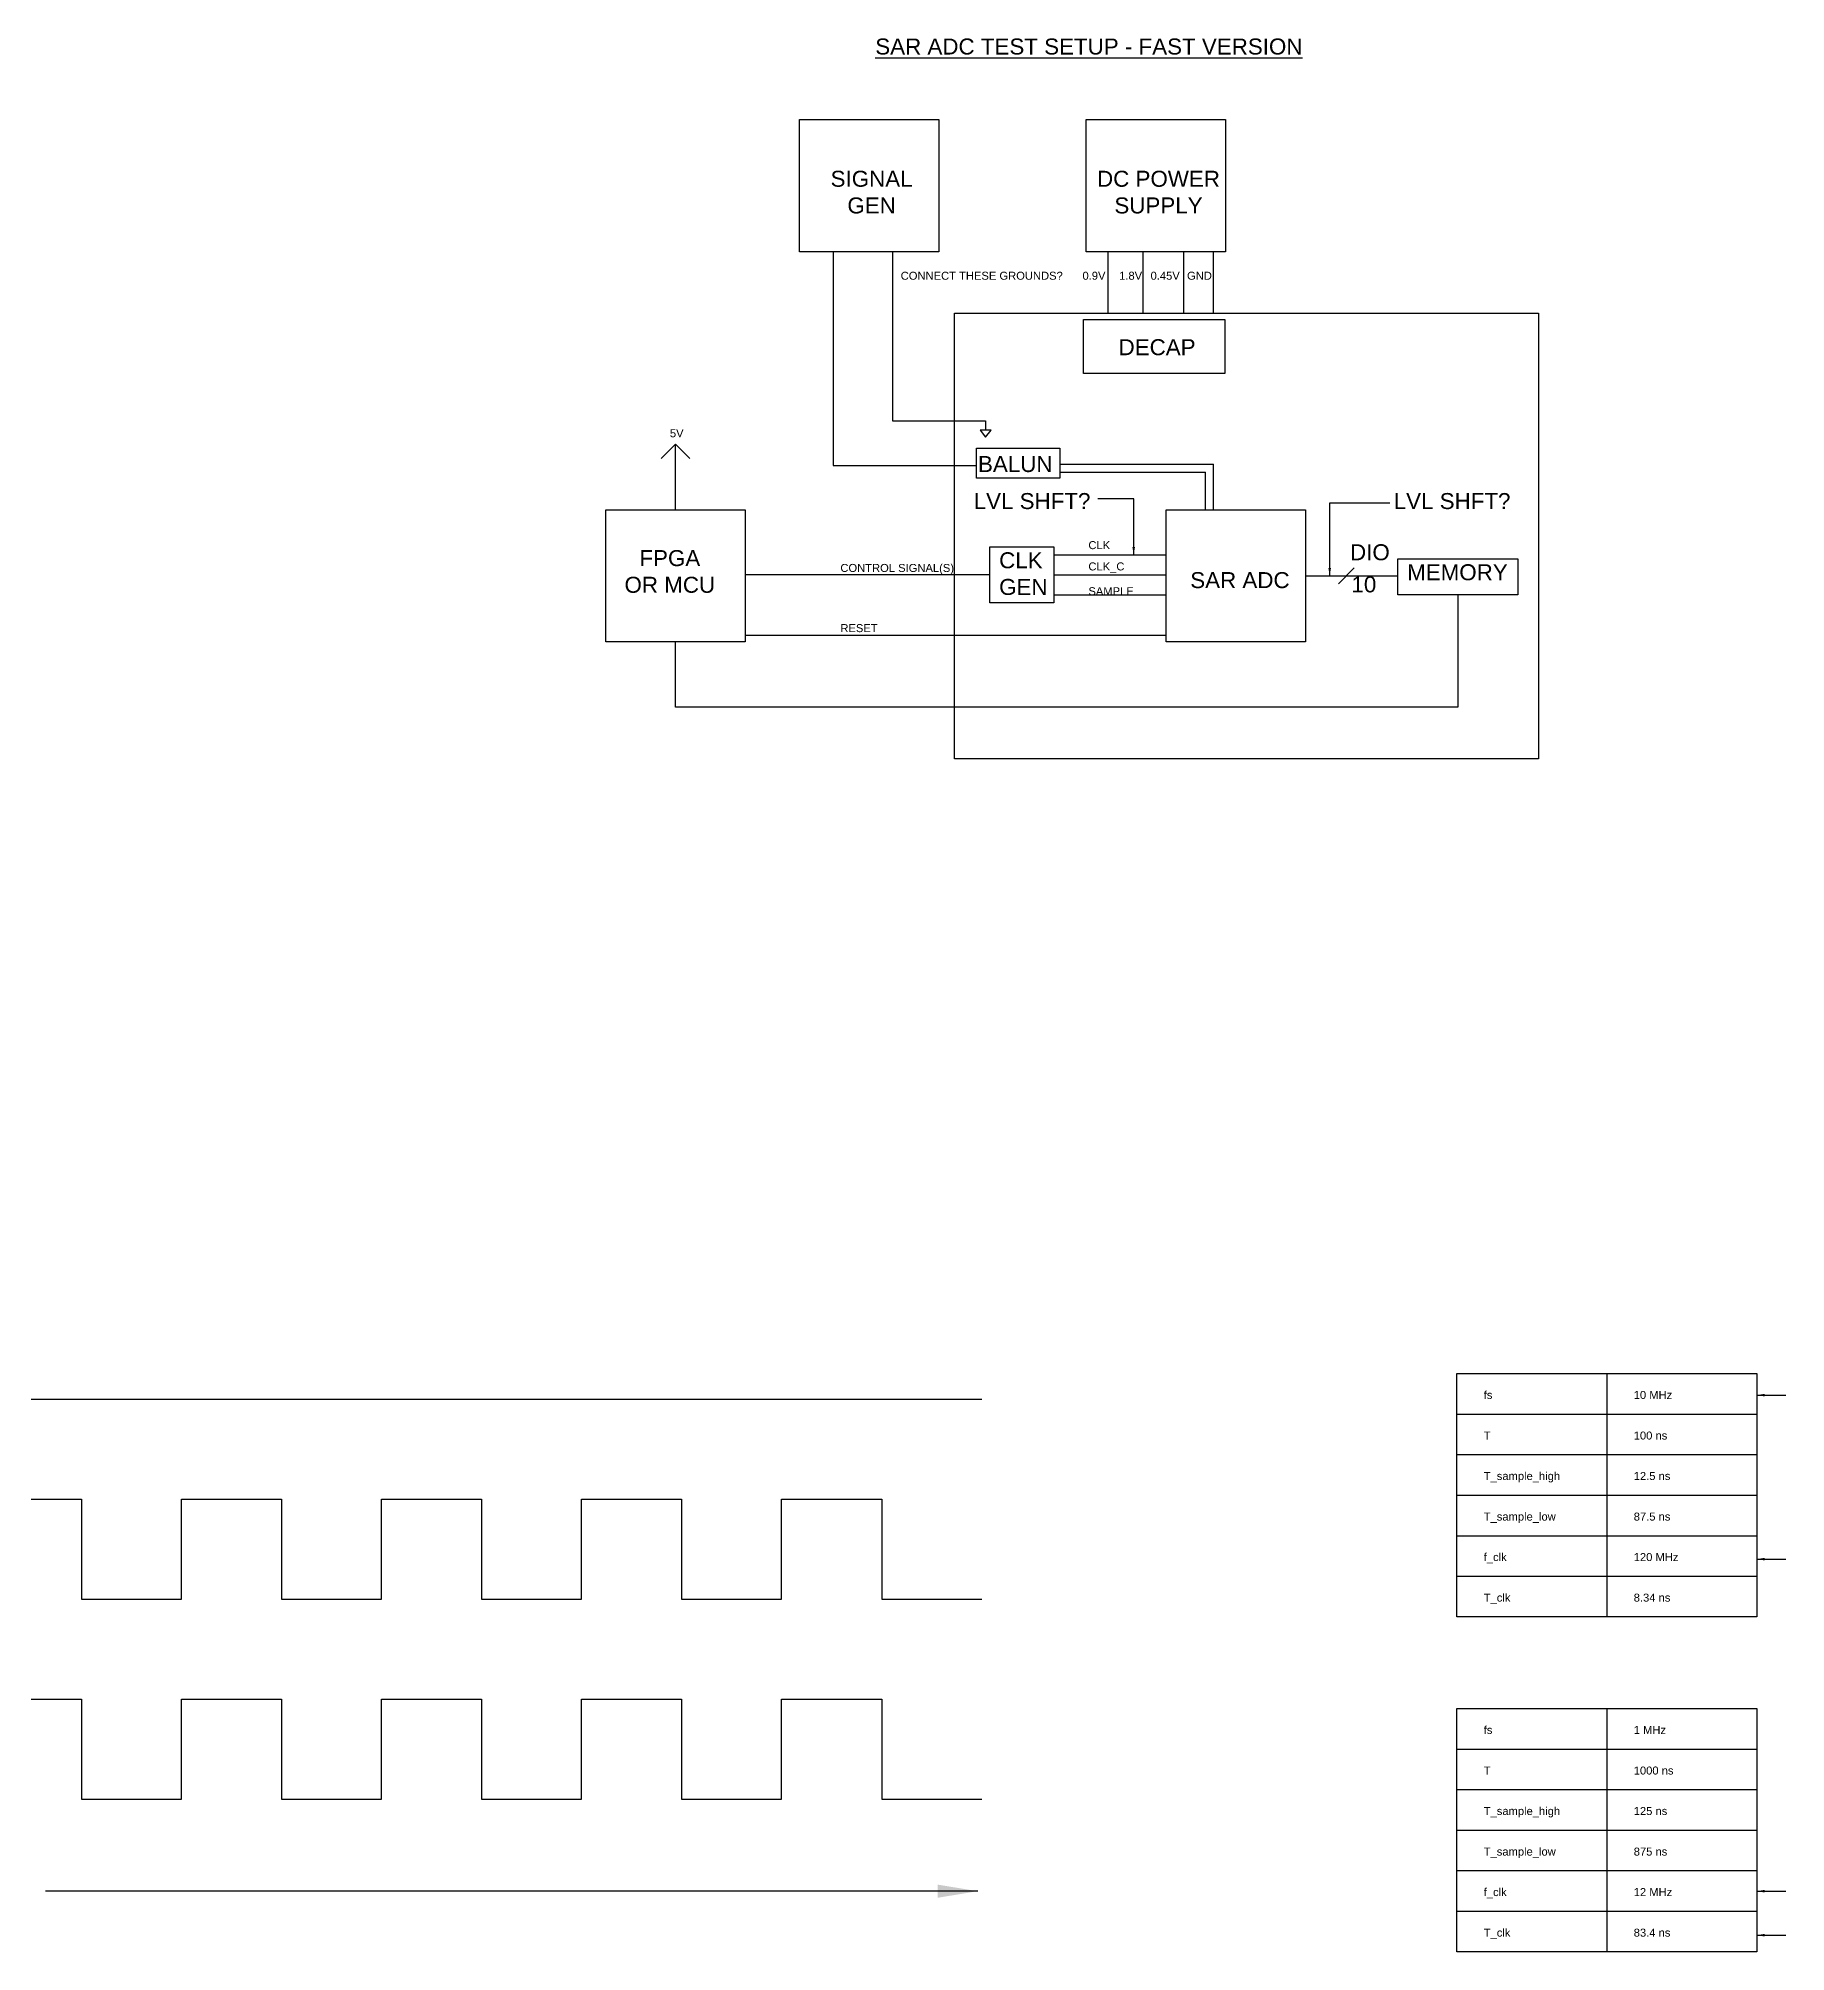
# Model space of a CAD drawing. Header units: inches. Extents: x 37 to 745, y -126 to 120.
# Drawn here: x 257.1 to 475.5, y -119.1 to 120.1 of the extents above; entities that cross this region are included whole.
import ezdxf

# ---------------------------------------------------------------- set-up
doc = ezdxf.new("R2010")
doc.units = ezdxf.units.IN
doc.header["$MEASUREMENT"] = 0
doc.styles.get("Standard").update_dxf_attribs({"font": 'arial.ttf'})
doc.dimstyles.get("Standard").update_dxf_attribs({"dimtxt": 0.18, "dimasz": 0.18, "dimexe": 0.18, "dimexo": 0.0625, "dimgap": 0.09, "dimtad": 0, "dimtih": 1, "dimtoh": 1, "dimdec": 4, "dimzin": 0, "dimdsep": 46, "dimtxsty": 'Standard', "dimcen": 0.09, "dimadec": 0, "dimazin": 0, "dimtfac": 1, "dimtdec": 4, "dimtofl": 0, "dimtmove": 0, "dimatfit": 3, "dimfxl": 1, "dimtolj": 1, "dimtzin": 0, "dimarcsym": 0})

msp = doc.modelspace()

# ---------------------------------------------------------------- linework, layer by layer
for p, q in [((356.42, 93.38), (356.42, 66.67)), ((363.86, 93.38), (363.86, 72.28)), ((390.75, 93.38), (390.75, 85.74)), ((395.15, 93.38), (395.15, 85.74)), ((400.23, 93.38), (400.23, 85.74)), ((403.93, 93.38), (403.93, 85.74)), ((363.86, 72.28), (371.62, 72.28)), ((371.62, 72.28), (375.48, 72.28)), ((375.48, 72.28), (375.48, 71.11)), ((336.73, 69.37), (334.93, 67.57)), ((336.73, 61.16), (336.73, 69.37)), ((336.73, 69.37), (338.53, 67.57)), ((376.2, 71.11), (374.83, 71.11)), ((374.83, 71.11), (375.48, 70.22)), ((375.48, 70.22), (376.2, 71.11)), ((356.42, 66.67), (374.35, 66.67)), ((384.77, 66.85), (403.99, 66.85)), ((384.77, 65.85), (402.99, 65.85)), ((402.99, 61.16), (402.99, 65.85)), ((403.99, 61.16), (403.99, 66.85)), ((384, 55.5), (398.07, 55.5)), ((376, 53), (345.44, 53)), ((384, 53), (398.07, 53)), ((415.49, 52.89), (427, 52.89)), ((421.55, 53.88), (419.58, 51.91)), ((384, 50.5), (398.07, 50.5)), ((434.5, 50.5), (434.5, 36.5)), ((345.44, 45.48), (398.07, 45.48)), ((336.73, 36.5), (336.73, 44.63)), ((434.5, 36.5), (336.73, 36.5)), ((453.13, -46.8), (453.13, -77.2)), ((112.5, -50), (375, -50)), ((434.39, -51.87), (471.88, -51.87)), ((434.39, -56.93), (471.88, -56.93)), ((434.39, -62), (471.88, -62)), ((250, -62.5), (262.5, -62.5)), ((262.5, -62.5), (262.5, -75)), ((275, -75), (275, -62.5)), ((275, -62.5), (287.5, -62.5)), ((287.5, -62.5), (287.5, -75)), ((300, -75), (300, -62.5)), ((300, -62.5), (312.5, -62.5)), ((312.5, -62.5), (312.5, -75)), ((325, -75), (325, -62.5)), ((325, -62.5), (337.5, -62.5)), ((337.5, -62.5), (337.5, -75)), ((350, -75), (350, -62.5)), ((350, -62.5), (362.5, -62.5)), ((362.5, -62.5), (362.5, -75)), ((434.39, -67.07), (471.88, -67.07)), ((434.39, -72.13), (471.88, -72.13)), ((262.5, -75), (275, -75)), ((287.5, -75), (300, -75)), ((312.5, -75), (325, -75)), ((337.5, -75), (350, -75)), ((362.5, -75), (375, -75)), ((250, -87.5), (262.5, -87.5)), ((262.5, -87.5), (262.5, -100)), ((275, -100), (275, -87.5)), ((275, -87.5), (287.5, -87.5)), ((287.5, -87.5), (287.5, -100)), ((300, -100), (300, -87.5)), ((300, -87.5), (312.5, -87.5)), ((312.5, -87.5), (312.5, -100)), ((325, -100), (325, -87.5)), ((325, -87.5), (337.5, -87.5)), ((337.5, -87.5), (337.5, -100)), ((350, -100), (350, -87.5)), ((350, -87.5), (362.5, -87.5)), ((362.5, -87.5), (362.5, -100)), ((453.13, -88.67), (453.13, -119.07)), ((434.39, -93.74), (471.88, -93.74)), ((262.5, -100), (275, -100)), ((287.5, -100), (300, -100)), ((312.5, -100), (325, -100)), ((337.5, -100), (350, -100)), ((362.5, -100), (375, -100)), ((434.39, -98.8), (471.88, -98.8)), ((434.39, -103.87), (471.88, -103.87)), ((434.39, -108.93), (471.88, -108.93)), ((434.39, -114), (471.88, -114))]:
    msp.add_line(p, q)
for points in [[(352.21, 109.91), (369.63, 109.91), (369.63, 93.38), (352.21, 93.38)], [(388.07, 109.91), (405.49, 109.91), (405.49, 93.38), (388.07, 93.38)], [(371.62, 85.74), (444.6, 85.74), (444.6, 30.02), (371.62, 30.02)], [(387.73, 84.93), (405.38, 84.93), (405.38, 78.17), (387.73, 78.17)], [(374.35, 68.84), (384.77, 68.84), (384.77, 65.12), (374.35, 65.12)], [(328.02, 61.16), (345.44, 61.16), (345.44, 44.63), (328.02, 44.63)], [(398.07, 61.16), (415.49, 61.16), (415.49, 44.63), (398.07, 44.63)], [(376, 56.5), (384, 56.5), (384, 49.5), (376, 49.5)], [(427, 55), (442, 55), (442, 50.5), (427, 50.5)], [(434.39, -46.8), (471.88, -46.8), (471.88, -77.2), (434.39, -77.2)], [(434.39, -88.67), (471.88, -88.67), (471.88, -119.07), (434.39, -119.07)]]:
    msp.add_lwpolyline(points, close=True)

# ---------------------------------------------------------------- texts
for s, height, p in [('CONNECT THESE GROUNDS?', 1, (364.88, 89.9)), ('0.9V', 1, (387.6, 89.9)), ('1.8V', 1, (392.18, 89.9)), ('0.45V', 1, (396.11, 89.9)), ('GND', 1, (400.67, 89.9)), ('DECAP', 2, (392.11, 80.47)), ('5V', 1, (336.03, 70.21)), ('BALUN', 2, (374.54, 65.87)), ('LVL SHFT?', 2, (374, 61.24)), ('LVL SHFT?', 2, (426.5, 61.24)), ('CLK', 1, (388.34, 56.23)), ('DIO', 2, (421.04, 54.84)), ('CONTROL SIGNAL(S)', 1, (357.34, 53.38)), ('CLK_C', 1, (388.34, 53.57)), ('SAR ADC', 2, (401.07, 51.36)), ('10', 2, (421.22, 50.83)), ('SAMPLE', 1, (388.34, 50.47)), ('RESET', 1, (357.34, 45.86)), ('fs', 1, (437.75, -49.98)), ('10 MHz', 1, (456.5, -49.98)), ('T', 1, (437.75, -55.05)), ('100 ns', 1, (456.5, -55.05)), ('T_sample_high', 1, (437.75, -60.11)), ('12.5 ns', 1, (456.5, -60.11)), ('T_sample_low', 1, (437.75, -65.18)), ('87.5 ns', 1, (456.5, -65.18)), ('f_clk', 1, (437.75, -70.24)), ('120 MHz', 1, (456.5, -70.24)), ('T_clk', 1, (437.75, -75.31)), ('8.34 ns', 1, (456.5, -75.31)), ('fs', 1, (437.75, -91.85)), ('1 MHz', 1, (456.5, -91.85)), ('T', 1, (437.75, -96.92)), ('1000 ns', 1, (456.5, -96.92)), ('T_sample_high', 1, (437.75, -101.98)), ('125 ns', 1, (456.5, -101.98)), ('T_sample_low', 1, (437.75, -107.05)), ('875 ns', 1, (456.5, -107.05)), ('f_clk', 1, (437.75, -112.11)), ('12 MHz', 1, (456.5, -112.11)), ('T_clk', 1, (437.75, -117.18)), ('83.4 ns', 1, (456.5, -117.18))]:
    msp.add_text(s, height=height).set_placement(p)
at = {"char_height": 2}
for s, insert, width, attachment_point in [('{\\LSAR ADC TEST SETUP - FAST VERSION}', (388.4, 120.05), 103.6561, 2), ('SIGNAL \\PGEN', (361.24, 103.52), 15.4438, 2), ('DC POWER\\PSUPPLY', (397.1, 103.52), 15.4438, 2), ('FPGA \\POR MCU', (336.02, 56.11), 19.8121, 2), ('CLK \\PGEN', (377.18, 55.84), 12.3274, 1), ('MEMORY', (428.18, 54.34), 12.3274, 1)]:
    msp.add_mtext(s, dxfattribs=dict(at, insert=insert, width=width, attachment_point=attachment_point))

# ---------------------------------------------------------------- leaders
for points, override in [([(394, 55.5), (394, 62.5), (389.5, 62.5)], {"dimasz": 1, "dimgap": 0.09, "dimtad": 0}), ([(418.5, 52.89), (418.5, 62), (426, 62)], {"dimasz": 1, "dimgap": 0.09, "dimtad": 0}), ([(471.88, -49.5), (475.5, -49.5)], {"dimasz": 1, "dimgap": 0.09, "dimtad": 0}), ([(471.88, -70), (475.5, -70)], {"dimasz": 1, "dimgap": 0.09, "dimtad": 0}), ([(374.5, -111.5), (258, -111.5)], {"dimasz": 5, "dimgap": 0.09, "dimtad": 0}), ([(471.88, -111.5), (475.5, -111.5)], {"dimasz": 1, "dimgap": 0.09, "dimtad": 0}), ([(471.88, -117), (475.5, -117)], {"dimasz": 1, "dimgap": 0.09, "dimtad": 0})]:
    msp.add_leader(points, dimstyle='Standard', override=override)

doc.saveas('drawing.dxf')
